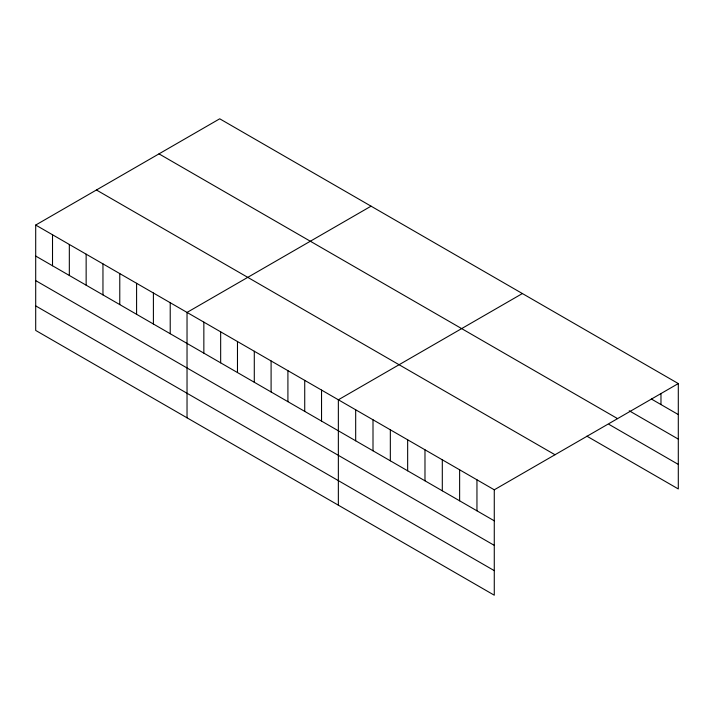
<?xml version="1.0" encoding="UTF-8"?>
<svg xmlns="http://www.w3.org/2000/svg" width="714" height="714" viewBox="0 0 714 714"><rect width="100%" height="100%" fill="white"/><g stroke="black" fill="none" stroke-linecap="round" stroke-linejoin="round"><path stroke-width="1.07" d="M35.7 225.053L494.275 489.804L494.275 595.199L35.7 330.439L35.7 225.053L219.725 118.801L678.3 383.561L678.3 488.947L586.872 436.165M371.057 206.176L187.032 312.42L187.032 417.806M522.389 293.543L338.356 399.786L338.356 505.182M494.275 489.804L678.3 383.561M651.355 399.01L678.3 414.566M629.212 410.773L678.3 439.11M158.999 153.867L617.574 418.618M609.006 424.393L678.3 464.403M96.426 189.986L555.001 454.747M35.7 256.058L494.275 520.818M35.7 280.602L494.275 545.362M35.7 305.895L494.275 570.647M660.977 393.494L660.977 404.57M476.952 479.808L476.952 510.813M459.629 469.803L459.629 500.809M442.305 459.798L442.305 490.813M424.982 449.802L424.982 480.808M407.658 439.797L407.658 470.803M390.335 429.792L390.335 460.807M373.003 419.796L373.003 450.802M355.679 409.791L355.679 440.797M321.541 390.085L321.541 421.09M304.726 380.375L304.726 411.38M287.912 370.664L287.912 401.679M271.097 360.963L271.097 391.968M254.291 351.252L254.291 382.258M237.476 341.542L237.476 372.547M220.662 331.84L220.662 362.846M203.847 322.13L203.847 353.135M170.218 302.709L170.218 333.724M153.403 293.008L153.403 324.013M136.588 283.297L136.588 314.303M119.773 273.587L119.773 304.601M102.959 263.885L102.959 294.891M86.144 254.175L86.144 285.181M69.329 244.465L69.329 275.47M52.515 234.763L52.515 265.769"/></g></svg>
